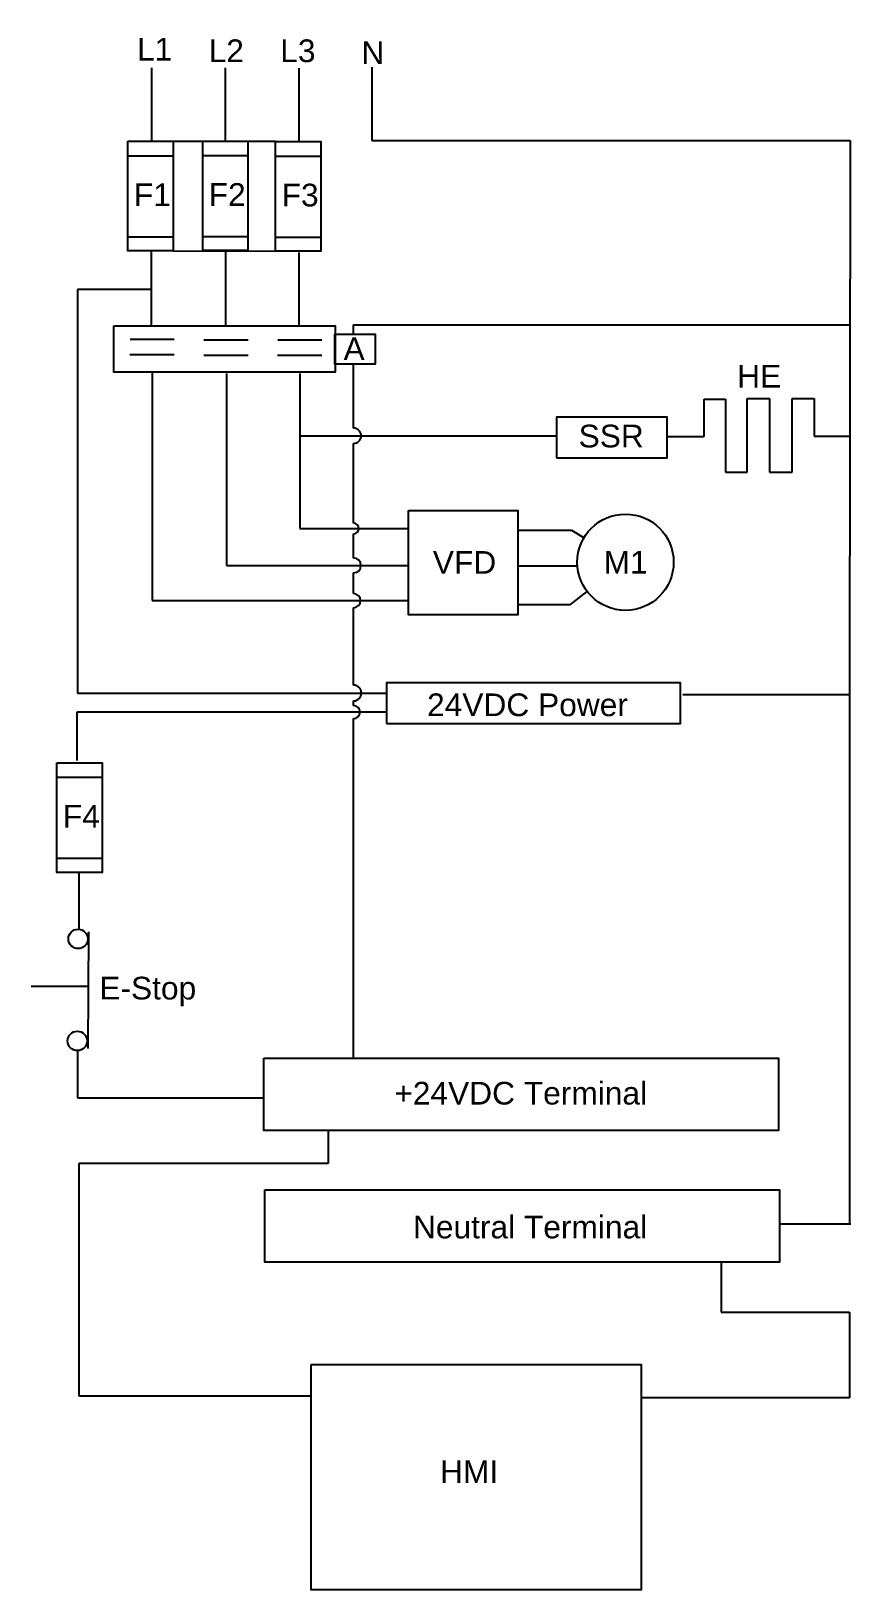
# Model space of a CAD drawing. Header units: inches. Extents: x 6192842 to 10546279, y 7542068 to 15818836.
import ezdxf

# ---------------------------------------------------------------- set-up
doc = ezdxf.new("R2010")
doc.units = ezdxf.units.IN
doc.header["$MEASUREMENT"] = 0
doc.styles.get("Standard").update_dxf_attribs({"font": 'arial.ttf'})

msp = doc.modelspace()

# ---------------------------------------------------------------- linework, layer by layer
for p, q in [((6831270, 15623730), (6831270, 15234788)), ((7223504, 15624983), (7223504, 15236040)), ((7614067, 15621914), (7614067, 15232972)), ((8002512, 15627235), (8002512, 15238293)), ((6946153, 15233886), (7491331, 15233886)), ((8002512, 15238293), (10543353, 15238293)), ((10543353, 15238293), (10539746, 12296565)), ((6946153, 15155255), (6705977, 15155255)), ((7344049, 15156665), (7103873, 15156665)), ((7731508, 15153698), (7491331, 15153698)), ((6705977, 14727182), (6946153, 14727182)), ((6946153, 14651921), (7491331, 14650363)), ((7103873, 14728592), (7344049, 14728592)), ((7491331, 14725625), (7731508, 14725625)), ((6829961, 14648236), (6829961, 14259293)), ((7224413, 14645847), (7224413, 14256904)), ((7614083, 14643458), (7614083, 14254515)), ((6829961, 14447660), (6438466, 14447660)), ((6438466, 14447660), (6438466, 12304373)), ((7904454, 14210532), (7904401, 14258682)), ((7904401, 14258682), (10542152, 14258682)), ((6953073, 14181693), (6718179, 14181693)), ((7344975, 14178052), (7110081, 14178052)), ((7737215, 14178052), (7502321, 14178052)), ((6717228, 14102022), (6953073, 14102022)), ((7109130, 14098382), (7344975, 14098382)), ((7501370, 14098382), (7737215, 14098382)), ((6834997, 14005172), (6834997, 12794776)), ((7229550, 14000978), (7229550, 12981664)), ((7619906, 14000978), (7619906, 13670296)), ((7905008, 13710976), (7905008, 14051071)), ((9766613, 13667145), (9766613, 13864979)), ((9766613, 13864979), (9880962, 13864979)), ((9880962, 13864979), (9880962, 13477669)), ((9996515, 13477669), (9996515, 13867385)), ((9996515, 13867385), (10114475, 13867385)), ((10114475, 13867385), (10114475, 13476466)), ((10234842, 13476466), (10234842, 13868588)), ((10234842, 13868588), (10351599, 13868588)), ((10351599, 13868588), (10351599, 13667715)), ((7619906, 13670296), (8983182, 13670296)), ((7619906, 13670296), (7619906, 13177700)), ((9570307, 13667145), (9766613, 13667145)), ((10351599, 13667715), (10544186, 13667715)), ((7905008, 13205939), (7905008, 13629617)), ((9880962, 13477669), (9996515, 13477669)), ((10114475, 13476466), (10234842, 13476466)), ((7619906, 13177700), (8196589, 13177700)), ((8777926, 13168881), (9062235, 13168881)), ((9062235, 13168881), (9129279, 13129129)), ((7905008, 13020937), (7905008, 13149460)), ((7229550, 12981664), (8196589, 12981664)), ((7905008, 12832116), (7905008, 12942390)), ((8777926, 12980274), (9094172, 12980274)), ((9057705, 12775128), (9146299, 12843046)), ((6834997, 12794776), (8196589, 12794776)), ((7905008, 12346292), (7905008, 12757436)), ((8777926, 12775128), (9057705, 12775128)), ((6438466, 12304373), (8080024, 12304373)), ((7905008, 12237466), (7905008, 12262455)), ((9654062, 12296565), (10539746, 12296565)), ((10539746, 12296565), (10539746, 9483877)), ((8080024, 12203083), (6435902, 12203083)), ((6435902, 12203083), (6435902, 11945758)), ((7905008, 10365161), (7905008, 12168699)), ((6569238, 11854814), (6329062, 11854814)), ((6329062, 11426741), (6569238, 11426741)), ((6445677, 11351303), (6445677, 11050096)), ((6497593, 11035556), (6493038, 10416213)), ((6492623, 10746149), (6192842, 10746149)), ((6438143, 10405298), (6438143, 10153798)), ((6438143, 10153798), (7427893, 10153798)), ((7769716, 9980729), (7769716, 9806225)), ((7769716, 9806225), (6445494, 9806225)), ((6445494, 9806225), (6445494, 8571712)), ((10546279, 9483877), (10167754, 9483877)), ((9857418, 9281761), (9857418, 9015953)), ((9857418, 9015953), (10538569, 9015953)), ((10538569, 9015953), (10538569, 8562172)), ((6445494, 8571712), (7679637, 8571712)), ((10538569, 8562172), (9432754, 8562172))]:
    msp.add_line(p, q)
for points in [[(6705977, 15233886), (6946153, 15233886), (6946153, 14651921), (6705977, 14651921)], [(7103873, 15235295), (7344049, 15235295), (7344049, 14653330), (7103873, 14653330)], [(7491331, 15232328), (7731508, 15232328), (7731508, 14650363), (7491331, 14650363)], [(6631400, 14254062), (7806582, 14254062), (7806582, 14008327), (6631400, 14008327)], [(7806551, 14210532), (8020485, 14210532), (8020485, 14051071), (7806551, 14051071)], [(8983825, 13553965), (9570307, 13553965), (9570307, 13769732), (8983825, 13769732)], [(8196589, 13274197), (8777926, 13274197), (8777926, 12719825), (8196589, 12719825)], [(8080024, 12142801), (9640767, 12142801), (9640767, 12358568), (8080024, 12358568)], [(6329062, 11933444), (6569238, 11933444), (6569238, 11351480), (6329062, 11351480)], [(7427893, 10365161), (10161617, 10365161), (10161617, 9980729), (7427893, 9980729)], [(7433722, 9666193), (10167446, 9666193), (10167446, 9281761), (7433722, 9281761)], [(7679637, 8738181), (9432754, 8738181), (9432754, 7542068), (7679637, 7542068)]]:
    msp.add_lwpolyline(points, close=True)
for centre, radius in [((9349298, 12998671), 255789), ((6442127, 10998604), 51614), ((6438143, 10456912), 51614)]:
    msp.add_circle(centre, radius)
for centre, radius in [((7905008, 13670296), 40679), ((7905008, 13177700), 28239), ((7905008, 12981664), 39273), ((7905008, 12794776), 37340), ((7905008, 12304373), 41919), ((7905008, 12203083), 34383)]:
    msp.add_arc(centre, radius, 270, 90)

# ---------------------------------------------------------------- texts
for s, height, p in [('L1', 120522.8, (6754862, 15662925)), ('L2', 120522.8, (7135319, 15654429)), ('L3', 120522.8, (7515775, 15654429)), ('N', 120523, (7947242, 15643810)), ('F1', 120522.8, (6737859, 14889804)), ('F2', 120522.8, (7135755, 14891214)), ('F3', 120522.8, (7523213, 14888247)), ('A', 120523, (7851983, 14072005)), ('HE', 120522.8, (9942582, 13926406)), ('SSR', 120522.8, (9100476, 13608597)), ('VFD', 120522.8, (8326144, 12937654)), ('M1', 120522.8, (9233502, 12938479)), ('24VDC Power', 120522.78, (8295587, 12181522)), ('F4', 120522.8, (6360944, 11589363)), ('E-Stop', 120522.8, (6554747, 10677002)), ('+24VDC Terminal', 120522.78, (8121525, 10119034)), ('Neutral Terminal', 120522.78, (8220615, 9408417)), ('HMI', 120522.8, (8364796, 8109322))]:
    msp.add_text(s, height=height).set_placement(p)

doc.saveas('drawing.dxf')
